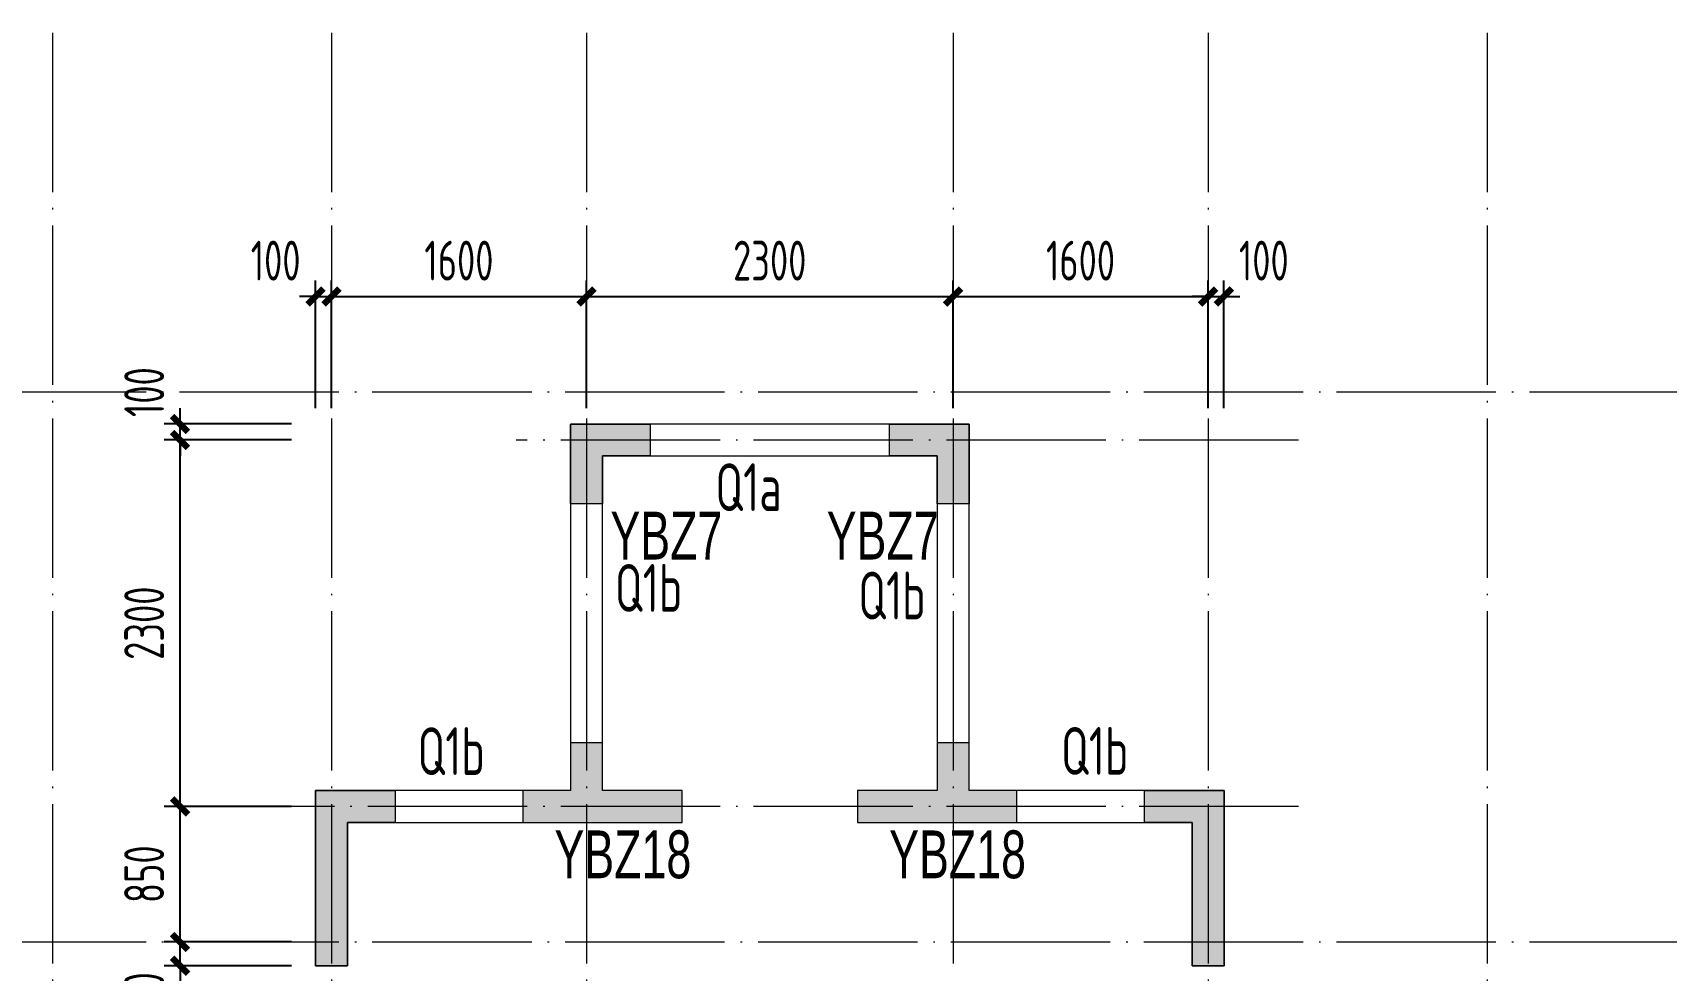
# Model space of a CAD drawing. Extents: x 5874492 to 7194610, y -939842 to -279257.
# Drawn here: x 6313885 to 6324135, y -691776 to -685893 of the extents above; entities that cross this region are included whole.
import ezdxf
from ezdxf.enums import TextEntityAlignment as Align

# ---------------------------------------------------------------- set-up
doc = ezdxf.new("R2010")
doc.units = 0
doc.header["$LTSCALE"] = 1000
doc.linetypes.add('DOTE', pattern=[2.42, 2, -0.2, 0.02, -0.2])
for name, color, linetype, lineweight in [('A-轴线-塔楼', 1, 'DOTE', 9), ('S-基础-HATCH', 251, 'Continuous', 20), ('S-墙柱-COLU', 50, 'Continuous', 20), ('S-墙柱-DIM', 3, 'Continuous', 20), ('S-墙柱-WALL', 6, 'Continuous', 20), ('S-墙柱-编号', 4, 'Continuous', 20), ('S-通用-TEXT', 7, 'Continuous', 20)]:
    doc.layers.add(name, color=color, linetype=linetype, lineweight=lineweight)
doc.styles.add('BW_Dim', font='Bweng.shx', dxfattribs={"width": 0.7, "bigfont": 'hztxt.shx'})
doc.styles.add('TSSD_Dimension', font='tssdeng.shx', dxfattribs={"width": 0.7, "bigfont": 'tssdchn.shx'})
doc.styles.add('TSSD_Rein', font='tssdeng.shx', dxfattribs={"width": 0.7, "bigfont": 'hztxt.shx'})
doc.dimstyles.new('TSSD_100_100', dxfattribs={"dimtxt": 250, "dimasz": 100, "dimexe": 100, "dimexo": 100, "dimgap": 100, "dimtad": 1, "dimdec": 0, "dimzin": 0, "dimdsep": 46, "dimtxsty": 'TSSD_Dimension', "dimblk": 'ARCHTICK', "dimcen": 0, "dimdle": 100, "dimclrt": 7, "dimadec": 0, "dimazin": 0, "dimtfac": 1, "dimtdec": 0, "dimtix": 1, "dimtmove": 2, "dimatfit": 0, "dimfxl": 0, "dimtolj": 1, "dimtzin": 0, "dimarcsym": 0})

# ---------------------------------------------------------------- blocks, each defined once
blk = doc.blocks.new('_ArchTick')
at = {"color": 0, "linetype": 'ByBlock', "const_width": 0.4}
blk.add_lwpolyline([(-0.5, -0.5), (0.5, 0.5)], dxfattribs=at)
blk = doc.blocks.new('*D1101')
at = {"layer": 'Defpoints', "color": 0, "transparency": 16777216}
for p in [(6321360, -687548), (6321260, -688348), (6321360, -688348)]:
    blk.add_point(p, dxfattribs=at)
at = {"layer": 'S-墙柱-DIM', "color": 0, "lineweight": -2, "transparency": 16777216}
for p, q in [((6321260, -688248), (6321260, -687448)), ((6321360, -688248), (6321360, -687448)), ((6321260, -687548), (6321160, -687548)), ((6321260, -687548), (6321360, -687548)), ((6321360, -687548), (6321460, -687548))]:
    blk.add_line(p, q, dxfattribs=at)
at = {"layer": 'S-墙柱-DIM', "color": 0, "lineweight": -2, "transparency": 16777216, "xscale": 100, "yscale": 100, "zscale": 100}
blk.add_blockref('_ArchTick', (6321260, -687548), dxfattribs=at)
at = {"layer": 'S-墙柱-DIM', "color": 0, "lineweight": -2, "transparency": 16777216, "xscale": 100, "yscale": 100, "zscale": 100, "rotation": 180}
blk.add_blockref('_ArchTick', (6321360, -687548), dxfattribs=at)
at = {"layer": 'S-墙柱-DIM', "color": 7, "transparency": 16777216, "insert": (6321610, -687323), "char_height": 250, "attachment_point": 5, "style": 'TSSD_Dimension'}
blk.add_mtext('\\A1;100', dxfattribs=at)
blk = doc.blocks.new('*D1102')
at = {"layer": 'Defpoints', "color": 0, "transparency": 16777216}
for p in [(6321260, -687548), (6319660, -688348), (6321260, -688348)]:
    blk.add_point(p, dxfattribs=at)
at = {"layer": 'S-墙柱-DIM', "color": 0, "lineweight": -2, "transparency": 16777216}
for p, q in [((6319660, -688248), (6319660, -687448)), ((6321260, -688248), (6321260, -687448)), ((6319560, -687548), (6321360, -687548))]:
    blk.add_line(p, q, dxfattribs=at)
at = {"layer": 'S-墙柱-DIM', "color": 0, "lineweight": -2, "transparency": 16777216, "xscale": 100, "yscale": 100, "zscale": 100, "rotation": 180}
blk.add_blockref('_ArchTick', (6319660, -687548), dxfattribs=at)
at = {"layer": 'S-墙柱-DIM', "color": 0, "lineweight": -2, "transparency": 16777216, "xscale": 100, "yscale": 100, "zscale": 100}
blk.add_blockref('_ArchTick', (6321260, -687548), dxfattribs=at)
at = {"layer": 'S-墙柱-DIM', "color": 7, "transparency": 16777216, "insert": (6320460, -687323), "char_height": 250, "attachment_point": 5, "style": 'TSSD_Dimension'}
blk.add_mtext('\\A1;1600', dxfattribs=at)
blk = doc.blocks.new('*D1103')
at = {"layer": 'Defpoints', "color": 0, "transparency": 16777216}
for p in [(6319660, -687548), (6317360, -688348), (6319660, -688348)]:
    blk.add_point(p, dxfattribs=at)
at = {"layer": 'S-墙柱-DIM', "color": 0, "lineweight": -2, "transparency": 16777216}
for p, q in [((6317360, -688248), (6317360, -687448)), ((6319660, -688248), (6319660, -687448)), ((6317260, -687548), (6319760, -687548))]:
    blk.add_line(p, q, dxfattribs=at)
at = {"layer": 'S-墙柱-DIM', "color": 0, "lineweight": -2, "transparency": 16777216, "xscale": 100, "yscale": 100, "zscale": 100, "rotation": 180}
blk.add_blockref('_ArchTick', (6317360, -687548), dxfattribs=at)
at = {"layer": 'S-墙柱-DIM', "color": 0, "lineweight": -2, "transparency": 16777216, "xscale": 100, "yscale": 100, "zscale": 100}
blk.add_blockref('_ArchTick', (6319660, -687548), dxfattribs=at)
at = {"layer": 'S-墙柱-DIM', "color": 7, "transparency": 16777216, "insert": (6318510, -687323), "char_height": 250, "attachment_point": 5, "style": 'TSSD_Dimension'}
blk.add_mtext('\\A1;2300', dxfattribs=at)
blk = doc.blocks.new('*D1104')
at = {"layer": 'Defpoints', "color": 0, "transparency": 16777216}
for p in [(6317360, -687548), (6315760, -688348), (6317360, -688348)]:
    blk.add_point(p, dxfattribs=at)
at = {"layer": 'S-墙柱-DIM', "color": 0, "lineweight": -2, "transparency": 16777216}
for p, q in [((6315760, -688248), (6315760, -687448)), ((6317360, -688248), (6317360, -687448)), ((6315660, -687548), (6317460, -687548))]:
    blk.add_line(p, q, dxfattribs=at)
at = {"layer": 'S-墙柱-DIM', "color": 0, "lineweight": -2, "transparency": 16777216, "xscale": 100, "yscale": 100, "zscale": 100, "rotation": 180}
blk.add_blockref('_ArchTick', (6315760, -687548), dxfattribs=at)
at = {"layer": 'S-墙柱-DIM', "color": 0, "lineweight": -2, "transparency": 16777216, "xscale": 100, "yscale": 100, "zscale": 100}
blk.add_blockref('_ArchTick', (6317360, -687548), dxfattribs=at)
at = {"layer": 'S-墙柱-DIM', "color": 7, "transparency": 16777216, "insert": (6316560, -687323), "char_height": 250, "attachment_point": 5, "style": 'TSSD_Dimension'}
blk.add_mtext('\\A1;1600', dxfattribs=at)
blk = doc.blocks.new('*D1105')
at = {"layer": 'Defpoints', "color": 0, "transparency": 16777216}
for p in [(6315760, -687548), (6315660, -688348), (6315760, -688348)]:
    blk.add_point(p, dxfattribs=at)
at = {"layer": 'S-墙柱-DIM', "color": 0, "lineweight": -2, "transparency": 16777216}
for p, q in [((6315660, -688248), (6315660, -687448)), ((6315760, -688248), (6315760, -687448)), ((6315660, -687548), (6315560, -687548)), ((6315660, -687548), (6315760, -687548)), ((6315760, -687548), (6315860, -687548))]:
    blk.add_line(p, q, dxfattribs=at)
at = {"layer": 'S-墙柱-DIM', "color": 0, "lineweight": -2, "transparency": 16777216, "xscale": 100, "yscale": 100, "zscale": 100}
blk.add_blockref('_ArchTick', (6315660, -687548), dxfattribs=at)
at = {"layer": 'S-墙柱-DIM', "color": 0, "lineweight": -2, "transparency": 16777216, "xscale": 100, "yscale": 100, "zscale": 100, "rotation": 180}
blk.add_blockref('_ArchTick', (6315760, -687548), dxfattribs=at)
at = {"layer": 'S-墙柱-DIM', "color": 7, "transparency": 16777216, "insert": (6315410, -687323), "char_height": 250, "attachment_point": 5, "style": 'TSSD_Dimension'}
blk.add_mtext('\\A1;100', dxfattribs=at)
blk = doc.blocks.new('*D1106')
at = {"layer": 'Defpoints', "color": 0, "transparency": 16777216}
for p in [(6314810, -688348), (6315610, -688348), (6315610, -688448)]:
    blk.add_point(p, dxfattribs=at)
at = {"layer": 'S-墙柱-DIM', "color": 0, "lineweight": -2, "transparency": 16777216}
for p, q in [((6314810, -688348), (6314810, -688248)), ((6315510, -688348), (6314710, -688348)), ((6314810, -688448), (6314810, -688348)), ((6315510, -688448), (6314710, -688448)), ((6314810, -688448), (6314810, -688548))]:
    blk.add_line(p, q, dxfattribs=at)
at = {"layer": 'S-墙柱-DIM', "color": 0, "lineweight": -2, "transparency": 16777216, "xscale": 100, "yscale": 100, "zscale": 100}
for p, rotation in [((6314810, -688348), 270), ((6314810, -688448), 90)]:
    blk.add_blockref('_ArchTick', p, dxfattribs=dict(at, rotation=rotation))
at = {"layer": 'S-墙柱-DIM', "color": 7, "transparency": 16777216, "insert": (6314585, -688148), "char_height": 250, "attachment_point": 5, "rotation": 90, "style": 'TSSD_Dimension'}
blk.add_mtext('\\A1;100', dxfattribs=at)
blk = doc.blocks.new('*D1107')
at = {"layer": 'Defpoints', "color": 0, "transparency": 16777216}
for p in [(6314810, -688448), (6315610, -688448), (6315610, -690748)]:
    blk.add_point(p, dxfattribs=at)
at = {"layer": 'S-墙柱-DIM', "color": 0, "lineweight": -2, "transparency": 16777216}
for p, q in [((6314810, -690848), (6314810, -688348)), ((6315510, -688448), (6314710, -688448)), ((6315510, -690748), (6314710, -690748))]:
    blk.add_line(p, q, dxfattribs=at)
at = {"layer": 'S-墙柱-DIM', "color": 0, "lineweight": -2, "transparency": 16777216, "xscale": 100, "yscale": 100, "zscale": 100}
for p, rotation in [((6314810, -688448), 90), ((6314810, -690748), 270)]:
    blk.add_blockref('_ArchTick', p, dxfattribs=dict(at, rotation=rotation))
at = {"layer": 'S-墙柱-DIM', "color": 7, "transparency": 16777216, "insert": (6314585, -689598), "char_height": 250, "attachment_point": 5, "rotation": 90, "style": 'TSSD_Dimension'}
blk.add_mtext('\\A1;2300', dxfattribs=at)
blk = doc.blocks.new('*D1108')
at = {"layer": 'Defpoints', "color": 0, "transparency": 16777216}
for p in [(6314810, -690748), (6315610, -690748), (6315610, -691598)]:
    blk.add_point(p, dxfattribs=at)
at = {"layer": 'S-墙柱-DIM', "color": 0, "lineweight": -2, "transparency": 16777216}
for p, q in [((6314810, -691698), (6314810, -690648)), ((6315510, -690748), (6314710, -690748)), ((6315510, -691598), (6314710, -691598))]:
    blk.add_line(p, q, dxfattribs=at)
at = {"layer": 'S-墙柱-DIM', "color": 0, "lineweight": -2, "transparency": 16777216, "xscale": 100, "yscale": 100, "zscale": 100}
for p, rotation in [((6314810, -690748), 90), ((6314810, -691598), 270)]:
    blk.add_blockref('_ArchTick', p, dxfattribs=dict(at, rotation=rotation))
at = {"layer": 'S-墙柱-DIM', "color": 7, "transparency": 16777216, "insert": (6314585, -691173), "char_height": 250, "attachment_point": 5, "rotation": 90, "style": 'TSSD_Dimension'}
blk.add_mtext('\\A1;850', dxfattribs=at)
blk = doc.blocks.new('*D1109')
at = {"layer": 'Defpoints', "color": 0, "transparency": 16777216}
for p in [(6314810, -691598), (6315610, -691598), (6315610, -691748)]:
    blk.add_point(p, dxfattribs=at)
at = {"layer": 'S-墙柱-DIM', "color": 0, "lineweight": -2, "transparency": 16777216}
for p, q in [((6314810, -691598), (6314810, -691498)), ((6315510, -691598), (6314710, -691598)), ((6314810, -691748), (6314810, -691598)), ((6315510, -691748), (6314710, -691748)), ((6314810, -691748), (6314810, -691848))]:
    blk.add_line(p, q, dxfattribs=at)
at = {"layer": 'S-墙柱-DIM', "color": 0, "lineweight": -2, "transparency": 16777216, "xscale": 100, "yscale": 100, "zscale": 100}
for p, rotation in [((6314810, -691598), 270), ((6314810, -691748), 90)]:
    blk.add_blockref('_ArchTick', p, dxfattribs=dict(at, rotation=rotation))
at = {"layer": 'S-墙柱-DIM', "color": 7, "transparency": 16777216, "insert": (6314585, -691948), "char_height": 250, "attachment_point": 5, "rotation": 90, "style": 'TSSD_Dimension'}
blk.add_mtext('\\A1;150', dxfattribs=at)
blk = doc.blocks.new('ZHOUWANG3')
at = {"layer": 'A-轴线-塔楼', "linetype": 'DOTE', "ltscale": 0.5}
for p, q in [((107752, 248942), (107752, 239686)), ((109502, 248942), (109502, 241486)), ((111102, 248942), (111102, 242986)), ((113402, 248942), (113402, 243076)), ((115002, 248942), (115002, 241486)), ((116752, 248942), (116752, 239686)), ((139798, 246686), (85362, 246686)), ((115570, 246386), (110660, 246386)), ((115570, 244086), (109062, 244086)), ((139798, 243236), (85362, 243236))]:
    blk.add_line(p, q, dxfattribs=at)

msp = doc.modelspace()

# ---------------------------------------------------------------- hatches: boundary and pattern name
at = {"layer": 'S-基础-HATCH'}
for points in [[(6317460.4, -688548.4), (6317460.4, -688848.4), (6317260.4, -688848.4), (6317260.4, -688348.4), (6317760.4, -688348.4), (6317760.4, -688548.4)], [(6319560.4, -688548.4), (6319260.4, -688548.4), (6319260.4, -688348.4), (6319760.4, -688348.4), (6319760.4, -688848.4), (6319560.4, -688848.4)], [(6317260.4, -690648.4), (6316960.4, -690648.4), (6316960.4, -690848.4), (6317960.4, -690848.4), (6317960.4, -690648.4), (6317460.4, -690648.4), (6317460.4, -690348.4), (6317260.4, -690348.4)], [(6319760.4, -690648.4), (6319760.4, -690348.4), (6319560.4, -690348.4), (6319560.4, -690648.4), (6319060.4, -690648.4), (6319060.4, -690848.4), (6320060.4, -690848.4), (6320060.4, -690648.4)], [(6315860.4, -690848.4), (6315860.4, -691748.4), (6315660.4, -691748.4), (6315660.4, -690648.4), (6316160.4, -690648.4), (6316160.4, -690848.4)], [(6321160.4, -690848.4), (6320860.4, -690848.4), (6320860.4, -690648.4), (6321360.4, -690648.4), (6321360.4, -691748.4), (6321160.4, -691748.4)]]:
    msp.add_hatch(color=256, dxfattribs=at).paths.add_polyline_path(points)

# ---------------------------------------------------------------- linework, layer by layer
at = {"layer": 'S-墙柱-COLU'}
for points in [[(6317460.4, -688548.4), (6317460.4, -688848.4), (6317260.4, -688848.4), (6317260.4, -688348.4), (6317760.4, -688348.4), (6317760.4, -688548.4)], [(6319560.4, -688548.4), (6319260.4, -688548.4), (6319260.4, -688348.4), (6319760.4, -688348.4), (6319760.4, -688848.4), (6319560.4, -688848.4)], [(6317260.4, -690648.4), (6316960.4, -690648.4), (6316960.4, -690848.4), (6317960.4, -690848.4), (6317960.4, -690648.4), (6317460.4, -690648.4), (6317460.4, -690348.4), (6317260.4, -690348.4)], [(6319760.4, -690648.4), (6319760.4, -690348.4), (6319560.4, -690348.4), (6319560.4, -690648.4), (6319060.4, -690648.4), (6319060.4, -690848.4), (6320060.4, -690848.4), (6320060.4, -690648.4)], [(6315860.4, -690848.4), (6315860.4, -691748.4), (6315660.4, -691748.4), (6315660.4, -690648.4), (6316160.4, -690648.4), (6316160.4, -690848.4)], [(6321160.4, -690848.4), (6320860.4, -690848.4), (6320860.4, -690648.4), (6321360.4, -690648.4), (6321360.4, -691748.4), (6321160.4, -691748.4)]]:
    msp.add_lwpolyline(points, close=True, dxfattribs=at)
at = {"layer": 'S-墙柱-WALL'}
msp.add_lwpolyline([(6321360.4, -691748.4), (6321360.4, -690648.4), (6319760.4, -690648.4), (6319760.4, -688348.4), (6317260.4, -688348.4), (6317260.4, -690648.4), (6315660.4, -690648.4), (6315660.4, -691748.4), (6315860.4, -691748.4), (6315860.4, -690848.4), (6317960.4, -690848.4), (6317960.4, -690648.4), (6317460.4, -690648.4), (6317460.4, -688548.4), (6319560.4, -688548.4), (6319560.4, -690648.4), (6319060.4, -690648.4), (6319060.4, -690848.4), (6321160.4, -690848.4), (6321160.4, -691748.4)], close=True, dxfattribs=at)

# ---------------------------------------------------------------- block references
msp.add_blockref('ZHOUWANG3', (6206258.5, -934834.8))

# ---------------------------------------------------------------- texts
at = {"layer": 'S-墙柱-编号', "style": 'TSSD_Rein', "width": 0.7}
for s, p in [('Q1a', (6318168.6, -688594.5)), ('Q1b', (6317538.4, -689226.7)), ('Q1b', (6319065.5, -689274.3)), ('Q1b', (6316299.5, -690251)), ('Q1b', (6320337.5, -690249.4))]:
    msp.add_text(s, height=300, dxfattribs=at).set_placement(p, align=Align.TOP_LEFT)
at = {"layer": 'S-通用-TEXT', "style": 'BW_Dim', "width": 0.7}
for s, p in [('YBZ7', (6317510.4, -688898.4)), ('YBZ7', (6318867.5, -688898.4)), ('YBZ18', (6317159.3, -690898.4)), ('YBZ18', (6319259.3, -690898.4))]:
    msp.add_text(s, height=300, dxfattribs=at).set_placement(p, align=Align.TOP_LEFT)

# ---------------------------------------------------------------- dimensions: what is measured, and where the dimension line sits
at = {"layer": 'S-墙柱-DIM'}
for base, p1, p2, picture, middle in [((6315760.4, -687548.4), (6315660.4, -688348.4), (6315760.4, -688348.4), '*D1105', (6315410.4, -687323.4)), ((6321360.4, -687548.4), (6321260.4, -688348.4), (6321360.4, -688348.4), '*D1101', (6321610.4, -687323.4))]:
    dim = msp.add_linear_dim(base=base, p1=p1, p2=p2, dimstyle='TSSD_100_100', dxfattribs=at)
    dim.commit()
    dim.dimension.update_dxf_attribs({"geometry": picture, "text_midpoint": middle, "dimtype": 128})
for base, p1, p2, picture, middle in [((6317360.4, -687548.4), (6315760.4, -688348.4), (6317360.4, -688348.4), '*D1104', (6316560.4, -687323.4)), ((6319660.4, -687548.4), (6317360.4, -688348.4), (6319660.4, -688348.4), '*D1103', (6318510.4, -687323.4)), ((6321260.4, -687548.4), (6319660.4, -688348.4), (6321260.4, -688348.4), '*D1102', (6320460.4, -687323.4))]:
    dim = msp.add_linear_dim(base=base, p1=p1, p2=p2, dimstyle='TSSD_100_100', dxfattribs=at)
    dim.commit()
    dim.dimension.update_dxf_attribs({"geometry": picture, "text_midpoint": middle})
for base, p1, p2, picture, middle in [((6314810.4, -688348.4), (6315610.4, -688448.4), (6315610.4, -688348.4), '*D1106', (6314585.4, -688148.4)), ((6314810.4, -691598.4), (6315610.4, -691748.4), (6315610.4, -691598.4), '*D1109', (6314585.4, -691948.4))]:
    dim = msp.add_linear_dim(base=base, p1=p1, p2=p2, angle=90, dimstyle='TSSD_100_100', dxfattribs=at)
    dim.commit()
    dim.dimension.update_dxf_attribs({"geometry": picture, "text_midpoint": middle, "dimtype": 128})
for base, p1, p2, picture, middle in [((6314810.4, -688448.4), (6315610.4, -690748.4), (6315610.4, -688448.4), '*D1107', (6314585.4, -689598.4)), ((6314810.4, -690748.4), (6315610.4, -691598.4), (6315610.4, -690748.4), '*D1108', (6314585.4, -691173.4))]:
    dim = msp.add_linear_dim(base=base, p1=p1, p2=p2, angle=90, dimstyle='TSSD_100_100', dxfattribs=at)
    dim.commit()
    dim.dimension.update_dxf_attribs({"geometry": picture, "text_midpoint": middle})

doc.saveas('drawing.dxf')
